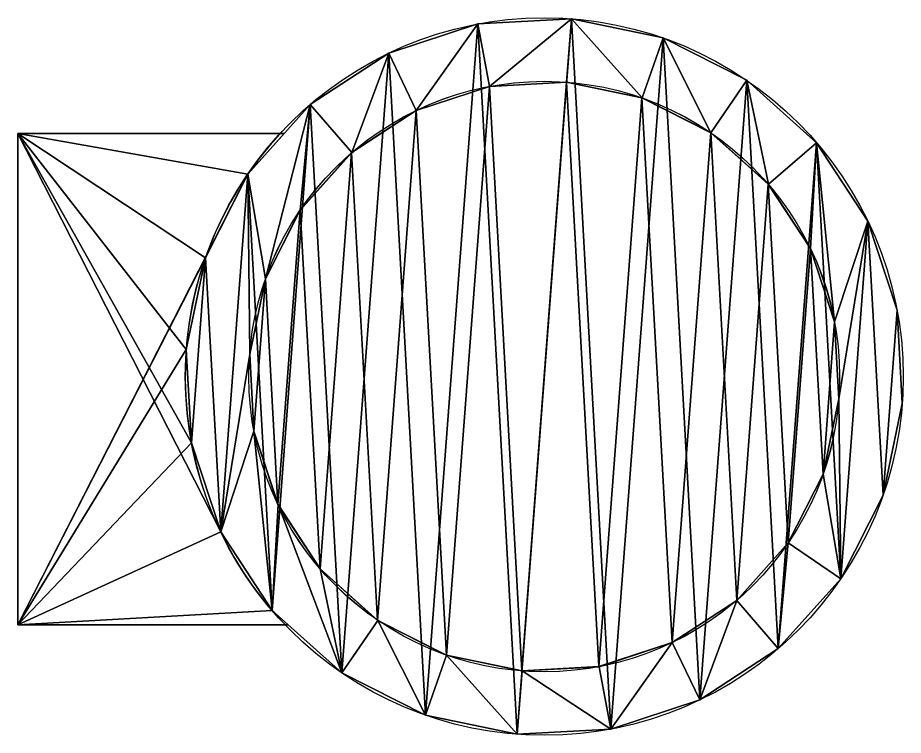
# Model space of a CAD drawing. Extents: x 0.1 to 12.5, y 0 to 2.5.
# Drawn here: x 11.347 to 12.465, y 1.637 to 2.543 of the extents above; entities that cross this region are included whole.
import ezdxf

# ---------------------------------------------------------------- set-up
doc = ezdxf.new("R2010")
doc.units = 0
doc.header["$MEASUREMENT"] = 0
doc.layers.get('0').update_dxf_attribs({"linetype": 'CONTINUOUS'})

# ---------------------------------------------------------------- blocks, each defined once
blk = doc.blocks.new('SEAT')
for p, q in [((0.3679, 0.8971, 0.3834), (0.3679, 0.8971, -0.0169)), ((0.486, 0.9036, 0.3834), (0.486, 0.9036, -0.0169)), ((0.6017, 0.8794, 0.3834), (0.6017, 0.8794, -0.0169)), ((0.2555, 0.8602, 0.3834), (0.2555, 0.8602, -0.0169)), ((0.3827, 0.8182, 0.3844), (0.3826, 0.8182, 0.252)), ((0.4799, 0.8236, 0.3844), (0.4798, 0.8236, 0.252)), ((0.7073, 0.826, 0.3834), (0.7073, 0.826, -0.0169)), ((0.1565, 0.7954, 0.3834), (0.1565, 0.7954, -0.0169)), ((0.5752, 0.8036, 0.3844), (0.5751, 0.8037, 0.252)), ((0.2903, 0.7878, 0.3844), (0.2902, 0.7878, 0.252)), ((0.662, 0.7597, 0.3834), (0.6619, 0.7598, 0.251)), ((0.7954, 0.7471, 0.3834), (0.7954, 0.7471, -0.0169)), ((0.2088, 0.7346, 0.3844), (0.2087, 0.7346, 0.252)), ((0.0776, 0.7073, 0.3834), (0.0776, 0.7073, -0.0169)), ((0.7346, 0.6948, 0.3834), (0.7345, 0.6948, 0.251)), ((0.1439, 0.662, 0.3844), (0.1438, 0.6621, 0.252)), ((0.8602, 0.6481, 0.3834), (0.8602, 0.6481, -0.0169)), ((0.7878, 0.6134, 0.3844), (0.7877, 0.6134, 0.252)), ((0.0242, 0.6017, 0.3834), (0.0242, 0.6017, -0.0169)), ((0.1, 0.5752, 0.3844), (0.0999, 0.5752, 0.252)), ((0.8971, 0.5358, 0.3834), (0.8971, 0.5358, -0.0169)), ((0.8182, 0.5209, 0.3844), (0.8181, 0.5209, 0.252)), ((0, 0.486, 0.3834), (0, 0.486, -0.0169)), ((0.08, 0.4799, 0.3844), (0.08, 0.4799, 0.252)), ((0.8236, 0.4237, 0.3844), (0.8235, 0.4237, 0.252)), ((0.9036, 0.4177, 0.3834), (0.9036, 0.4177, -0.0169)), ((0.0854, 0.3827, 0.3844), (0.0853, 0.3828, 0.252)), ((0.0066, 0.3679, 0.3834), (0.0066, 0.3679, -0.0169)), ((0.8036, 0.3285, 0.3844), (0.8036, 0.3285, 0.252)), ((0.8794, 0.3019, 0.3834), (0.8794, 0.3019, -0.0169)), ((0.1158, 0.2903, 0.3844), (0.1157, 0.2903, 0.252)), ((0.0435, 0.2555, 0.3834), (0.0435, 0.2555, -0.0169)), ((0.7597, 0.2416, 0.3834), (0.7596, 0.2416, 0.251)), ((0.1691, 0.2088, 0.3844), (0.169, 0.2088, 0.252)), ((0.826, 0.1963, 0.3834), (0.826, 0.1963, -0.0169)), ((0.6948, 0.1691, 0.3834), (0.6947, 0.1691, 0.251)), ((0.1082, 0.1565, 0.3834), (0.1082, 0.1565, -0.0169)), ((0.2416, 0.1439, 0.3844), (0.2415, 0.1439, 0.252)), ((0.6134, 0.1158, 0.3834), (0.6133, 0.1158, 0.251)), ((0.7471, 0.1082, 0.3834), (0.7471, 0.1082, -0.0169)), ((0.3285, 0.1, 0.3844), (0.3284, 0.1, 0.252)), ((0.4237, 0.08, 0.3844), (0.4236, 0.0801, 0.252)), ((0.5209, 0.0854, 0.3844), (0.5208, 0.0855, 0.252)), ((0.1963, 0.0776, 0.3834), (0.1963, 0.0776, -0.0169)), ((0.6481, 0.0435, 0.3834), (0.6481, 0.0435, -0.0169)), ((0.3019, 0.0242, 0.3834), (0.3019, 0.0242, -0.0169)), ((0.4177, 0, 0.3834), (0.4177, 0, -0.0169)), ((0.5358, 0.0066, 0.3834), (0.5358, 0.0066, -0.0169))]:
    blk.add_line(p, q)
for centre, radius in [((0.4518, 0.4518, -0.0169), 0.4531), ((0.4518, 0.4518, 0.3834), 0.4531), ((0.4517, 0.4518, 0.251), 0.3728), ((0.4518, 0.4518, 0.3834), 0.3728)]:
    blk.add_circle(centre, radius)
mesh = blk.add_polyface()
corners = [(0.0242, 0.6017, -0.0169), (0.0066, 0.3679, -0.0169), (0, 0.486, -0.0169), (0.0435, 0.2555, -0.0169), (0.0776, 0.7073, -0.0169), (0.1082, 0.1565, -0.0169), (0.1565, 0.7954, -0.0169), (0.1963, 0.0776, -0.0169), (0.2555, 0.8602, -0.0169), (0.3019, 0.0242, -0.0169), (0.3679, 0.8971, -0.0169), (0.4177, 0, -0.0169), (0.486, 0.9036, -0.0169), (0.5358, 0.0066, -0.0169), (0.6017, 0.8794, -0.0169), (0.6481, 0.0435, -0.0169), (0.7073, 0.826, -0.0169), (0.7471, 0.1082, -0.0169), (0.7954, 0.7471, -0.0169), (0.826, 0.1963, -0.0169), (0.8602, 0.6481, -0.0169), (0.8794, 0.3019, -0.0169), (0.8971, 0.5358, -0.0169), (0.9036, 0.4177, -0.0169)]
mesh.append_faces([[corners[k] for k in face] for face in [(0, 1, 2), (21, 22, 23)]], dxfattribs={"vtx0": -1})
mesh.append_faces([[corners[k] for k in face] for face in [(1, 0, 3), (3, 4, 5), (5, 6, 7), (7, 8, 9), (9, 10, 11), (11, 12, 13), (13, 14, 15), (15, 16, 17), (17, 18, 19), (19, 20, 21)]], dxfattribs={"vtx0": -1, "vtx1": -1})
mesh.append_faces([[corners[k] for k in face] for face in [(3, 0, 4), (5, 4, 6), (7, 6, 8), (9, 8, 10), (11, 10, 12), (13, 12, 14), (15, 14, 16), (17, 16, 18), (19, 18, 20), (21, 20, 22)]], dxfattribs={"vtx0": -1, "vtx2": -1})
mesh = blk.add_polyface()
corners = [(0.0066, 0.3679, 0.3834), (0.0242, 0.6017, 0.3834), (0, 0.486, 0.3834), (0.0435, 0.2555, 0.3834), (0.0776, 0.7073, 0.3834), (0.08, 0.4799, 0.3844), (0.0854, 0.3827, 0.3844), (0.1082, 0.1565, 0.3834), (0.1158, 0.2903, 0.3844), (0.1963, 0.0776, 0.3834), (0.1691, 0.2088, 0.3844), (0.2416, 0.1439, 0.3844), (0.3019, 0.0242, 0.3834), (0.3285, 0.1, 0.3844), (0.4177, 0, 0.3834), (0.4237, 0.08, 0.3844), (0.5358, 0.0066, 0.3834), (0.5209, 0.0854, 0.3844), (0.6134, 0.1158, 0.3834), (0.6481, 0.0435, 0.3834), (0.6948, 0.1691, 0.3834), (0.7471, 0.1082, 0.3834), (0.7597, 0.2416, 0.3834), (0.826, 0.1963, 0.3834), (0.8036, 0.3285, 0.3844), (0.8236, 0.4237, 0.3844), (0.1, 0.5752, 0.3844), (0.1565, 0.7954, 0.3834), (0.1439, 0.662, 0.3844), (0.2088, 0.7346, 0.3844), (0.2555, 0.8602, 0.3834), (0.2903, 0.7878, 0.3844), (0.3679, 0.8971, 0.3834), (0.3827, 0.8182, 0.3844), (0.486, 0.9036, 0.3834), (0.4799, 0.8236, 0.3844), (0.5752, 0.8036, 0.3844), (0.6017, 0.8794, 0.3834), (0.662, 0.7597, 0.3834), (0.7073, 0.826, 0.3834), (0.7346, 0.6948, 0.3834), (0.7954, 0.7471, 0.3834), (0.7878, 0.6134, 0.3844), (0.8182, 0.5209, 0.3844), (0.8602, 0.6481, 0.3834), (0.8794, 0.3019, 0.3834), (0.8971, 0.5358, 0.3834), (0.9036, 0.4177, 0.3834)]
mesh.append_faces([[corners[k] for k in face] for face in [(0, 1, 2), (46, 45, 47)]], dxfattribs={"vtx0": -1})
mesh.append_faces([[corners[k] for k in face] for face in [(1, 3, 4), (5, 3, 6), (6, 7, 8), (8, 9, 10), (10, 9, 11), (11, 12, 13), (13, 14, 15), (15, 16, 17), (17, 16, 18), (18, 19, 20), (20, 21, 22), (22, 23, 24), (24, 23, 25), (4, 26, 27), (26, 4, 5), (27, 29, 30), (30, 31, 32), (32, 33, 34), (34, 36, 37), (37, 38, 39), (39, 40, 41), (41, 43, 44), (44, 45, 46)]], dxfattribs={"vtx0": -1, "vtx1": -1})
mesh.append_faces([[corners[k] for k in face] for face in [(4, 3, 5), (44, 25, 23)]], dxfattribs={"vtx0": -1, "vtx1": -1, "vtx2": -1})
mesh.append_faces([[corners[k] for k in face] for face in [(1, 0, 3), (6, 3, 7), (8, 7, 9), (11, 9, 12), (13, 12, 14), (15, 14, 16), (18, 16, 19), (20, 19, 21), (22, 21, 23), (27, 26, 28), (27, 28, 29), (30, 29, 31), (32, 31, 33), (34, 33, 35), (34, 35, 36), (37, 36, 38), (39, 38, 40), (41, 40, 42), (41, 42, 43), (44, 43, 25), (44, 23, 45)]], dxfattribs={"vtx0": -1, "vtx2": -1})
mesh = blk.add_polyface()
corners = [(0.2555, 0.8602, 0.3834), (0.3679, 0.8971, -0.0169), (0.2555, 0.8602, -0.0169), (0.3679, 0.8971, 0.3834)]
mesh.append_faces([[corners[k] for k in face] for face in [(0, 1, 2), (1, 0, 3)]], dxfattribs={"vtx0": -1})
mesh = blk.add_polyface()
corners = [(0.3679, 0.8971, 0.3834), (0.486, 0.9036, -0.0169), (0.3679, 0.8971, -0.0169), (0.486, 0.9036, 0.3834)]
mesh.append_faces([[corners[k] for k in face] for face in [(0, 1, 2), (1, 0, 3)]], dxfattribs={"vtx0": -1})
mesh = blk.add_polyface()
corners = [(0.486, 0.9036, 0.3834), (0.6017, 0.8794, -0.0169), (0.486, 0.9036, -0.0169), (0.6017, 0.8794, 0.3834)]
mesh.append_faces([[corners[k] for k in face] for face in [(0, 1, 2), (1, 0, 3)]], dxfattribs={"vtx0": -1})
mesh = blk.add_polyface()
corners = [(0.6017, 0.8794, 0.3834), (0.7073, 0.826, -0.0169), (0.6017, 0.8794, -0.0169), (0.7073, 0.826, 0.3834)]
mesh.append_faces([[corners[k] for k in face] for face in [(0, 1, 2), (1, 0, 3)]], dxfattribs={"vtx0": -1})
mesh = blk.add_polyface()
corners = [(0.1565, 0.7954, 0.3834), (0.2555, 0.8602, -0.0169), (0.1565, 0.7954, -0.0169), (0.2555, 0.8602, 0.3834)]
mesh.append_faces([[corners[k] for k in face] for face in [(0, 1, 2), (1, 0, 3)]], dxfattribs={"vtx0": -1})
mesh = blk.add_polyface()
corners = [(0.0853, 0.3828, 0.252), (0.0999, 0.5752, 0.252), (0.08, 0.4799, 0.252), (0.1157, 0.2903, 0.252), (0.1438, 0.6621, 0.252), (0.169, 0.2088, 0.252), (0.2087, 0.7346, 0.252), (0.2415, 0.1439, 0.252), (0.2902, 0.7878, 0.252), (0.3284, 0.1, 0.252), (0.3826, 0.8182, 0.252), (0.4236, 0.0801, 0.252), (0.4798, 0.8236, 0.252), (0.5208, 0.0855, 0.252), (0.5751, 0.8037, 0.252), (0.6133, 0.1158, 0.251), (0.6619, 0.7598, 0.251), (0.6947, 0.1691, 0.251), (0.7345, 0.6948, 0.251), (0.7596, 0.2416, 0.251), (0.7877, 0.6134, 0.252), (0.8036, 0.3285, 0.252), (0.8181, 0.5209, 0.252), (0.8235, 0.4237, 0.252)]
mesh.append_faces([[corners[k] for k in face] for face in [(0, 1, 2), (22, 21, 23)]], dxfattribs={"vtx0": -1})
mesh.append_faces([[corners[k] for k in face] for face in [(1, 3, 4), (4, 5, 6), (6, 7, 8), (8, 9, 10), (10, 11, 12), (12, 13, 14), (14, 15, 16), (16, 17, 18), (18, 19, 20), (20, 21, 22)]], dxfattribs={"vtx0": -1, "vtx1": -1})
mesh.append_faces([[corners[k] for k in face] for face in [(1, 0, 3), (4, 3, 5), (6, 5, 7), (8, 7, 9), (10, 9, 11), (12, 11, 13), (14, 13, 15), (16, 15, 17), (18, 17, 19), (20, 19, 21)]], dxfattribs={"vtx0": -1, "vtx2": -1})
mesh = blk.add_polyface()
corners = [(0.3827, 0.8182, 0.3844), (0.2902, 0.7878, 0.252), (0.3826, 0.8182, 0.252), (0.2903, 0.7878, 0.3844)]
mesh.append_faces([[corners[k] for k in face] for face in [(0, 1, 2), (1, 0, 3)]], dxfattribs={"vtx0": -1})
mesh = blk.add_polyface()
corners = [(0.4799, 0.8236, 0.3844), (0.3826, 0.8182, 0.252), (0.4798, 0.8236, 0.252), (0.3827, 0.8182, 0.3844)]
mesh.append_faces([[corners[k] for k in face] for face in [(0, 1, 2), (1, 0, 3)]], dxfattribs={"vtx0": -1})
mesh = blk.add_polyface()
corners = [(0.5752, 0.8036, 0.3844), (0.4798, 0.8236, 0.252), (0.5751, 0.8037, 0.252), (0.4799, 0.8236, 0.3844)]
mesh.append_faces([[corners[k] for k in face] for face in [(0, 1, 2), (1, 0, 3)]], dxfattribs={"vtx0": -1})
mesh = blk.add_polyface()
corners = [(0.7073, 0.826, 0.3834), (0.7954, 0.7471, -0.0169), (0.7073, 0.826, -0.0169), (0.7954, 0.7471, 0.3834)]
mesh.append_faces([[corners[k] for k in face] for face in [(0, 1, 2), (1, 0, 3)]], dxfattribs={"vtx0": -1})
mesh = blk.add_polyface()
corners = [(0.1565, 0.7954, 0.3834), (0.0776, 0.7073, -0.0169), (0.0776, 0.7073, 0.3834), (0.1565, 0.7954, -0.0169)]
mesh.append_faces([[corners[k] for k in face] for face in [(0, 1, 2), (1, 0, 3)]], dxfattribs={"vtx0": -1})
mesh = blk.add_polyface()
corners = [(0.662, 0.7597, 0.3834), (0.5751, 0.8037, 0.252), (0.6619, 0.7598, 0.251), (0.5752, 0.8036, 0.3844)]
mesh.append_faces([[corners[k] for k in face] for face in [(0, 1, 2), (1, 0, 3)]], dxfattribs={"vtx0": -1})
mesh = blk.add_polyface()
corners = [(0.2903, 0.7878, 0.3844), (0.2087, 0.7346, 0.252), (0.2902, 0.7878, 0.252), (0.2088, 0.7346, 0.3844)]
mesh.append_faces([[corners[k] for k in face] for face in [(0, 1, 2), (1, 0, 3)]], dxfattribs={"vtx0": -1})
mesh = blk.add_polyface()
corners = [(0.7346, 0.6948, 0.3834), (0.6619, 0.7598, 0.251), (0.7345, 0.6948, 0.251), (0.662, 0.7597, 0.3834)]
mesh.append_faces([[corners[k] for k in face] for face in [(0, 1, 2), (1, 0, 3)]], dxfattribs={"vtx0": -1})
mesh = blk.add_polyface()
corners = [(0.7954, 0.7471, -0.0169), (0.8602, 0.6481, 0.3834), (0.8602, 0.6481, -0.0169), (0.7954, 0.7471, 0.3834)]
mesh.append_faces([[corners[k] for k in face] for face in [(0, 1, 2), (1, 0, 3)]], dxfattribs={"vtx0": -1})
mesh = blk.add_polyface()
corners = [(0.1438, 0.6621, 0.252), (0.2088, 0.7346, 0.3844), (0.1439, 0.662, 0.3844), (0.2087, 0.7346, 0.252)]
mesh.append_faces([[corners[k] for k in face] for face in [(0, 1, 2), (1, 0, 3)]], dxfattribs={"vtx0": -1})
mesh = blk.add_polyface()
corners = [(0.0776, 0.7073, 0.3834), (0.0242, 0.6017, -0.0169), (0.0242, 0.6017, 0.3834), (0.0776, 0.7073, -0.0169)]
mesh.append_faces([[corners[k] for k in face] for face in [(0, 1, 2), (1, 0, 3)]], dxfattribs={"vtx0": -1})
mesh = blk.add_polyface()
corners = [(0.7346, 0.6948, 0.3834), (0.7877, 0.6134, 0.252), (0.7878, 0.6134, 0.3844), (0.7345, 0.6948, 0.251)]
mesh.append_faces([[corners[k] for k in face] for face in [(0, 1, 2), (1, 0, 3)]], dxfattribs={"vtx0": -1})
mesh = blk.add_polyface()
corners = [(0.0999, 0.5752, 0.252), (0.1439, 0.662, 0.3844), (0.1, 0.5752, 0.3844), (0.1438, 0.6621, 0.252)]
mesh.append_faces([[corners[k] for k in face] for face in [(0, 1, 2), (1, 0, 3)]], dxfattribs={"vtx0": -1})
mesh = blk.add_polyface()
corners = [(0.8602, 0.6481, -0.0169), (0.8971, 0.5358, 0.3834), (0.8971, 0.5358, -0.0169), (0.8602, 0.6481, 0.3834)]
mesh.append_faces([[corners[k] for k in face] for face in [(0, 1, 2), (1, 0, 3)]], dxfattribs={"vtx0": -1})
mesh = blk.add_polyface()
corners = [(0.7878, 0.6134, 0.3844), (0.8181, 0.5209, 0.252), (0.8182, 0.5209, 0.3844), (0.7877, 0.6134, 0.252)]
mesh.append_faces([[corners[k] for k in face] for face in [(0, 1, 2), (1, 0, 3)]], dxfattribs={"vtx0": -1})
mesh = blk.add_polyface()
corners = [(0.0242, 0.6017, 0.3834), (0, 0.486, -0.0169), (0, 0.486, 0.3834), (0.0242, 0.6017, -0.0169)]
mesh.append_faces([[corners[k] for k in face] for face in [(0, 1, 2), (1, 0, 3)]], dxfattribs={"vtx0": -1})
mesh = blk.add_polyface()
corners = [(0.08, 0.4799, 0.252), (0.1, 0.5752, 0.3844), (0.08, 0.4799, 0.3844), (0.0999, 0.5752, 0.252)]
mesh.append_faces([[corners[k] for k in face] for face in [(0, 1, 2), (1, 0, 3)]], dxfattribs={"vtx0": -1})
mesh = blk.add_polyface()
corners = [(0.8971, 0.5358, -0.0169), (0.9036, 0.4177, 0.3834), (0.9036, 0.4177, -0.0169), (0.8971, 0.5358, 0.3834)]
mesh.append_faces([[corners[k] for k in face] for face in [(0, 1, 2), (1, 0, 3)]], dxfattribs={"vtx0": -1})
mesh = blk.add_polyface()
corners = [(0.8182, 0.5209, 0.3844), (0.8235, 0.4237, 0.252), (0.8236, 0.4237, 0.3844), (0.8181, 0.5209, 0.252)]
mesh.append_faces([[corners[k] for k in face] for face in [(0, 1, 2), (1, 0, 3)]], dxfattribs={"vtx0": -1})
mesh = blk.add_polyface()
corners = [(0, 0.486, 0.3834), (0.0066, 0.3679, -0.0169), (0.0066, 0.3679, 0.3834), (0, 0.486, -0.0169)]
mesh.append_faces([[corners[k] for k in face] for face in [(0, 1, 2), (1, 0, 3)]], dxfattribs={"vtx0": -1})
mesh = blk.add_polyface()
corners = [(0.0853, 0.3828, 0.252), (0.08, 0.4799, 0.3844), (0.0854, 0.3827, 0.3844), (0.08, 0.4799, 0.252)]
mesh.append_faces([[corners[k] for k in face] for face in [(0, 1, 2), (1, 0, 3)]], dxfattribs={"vtx0": -1})
mesh = blk.add_polyface()
corners = [(0.8236, 0.4237, 0.3844), (0.8036, 0.3285, 0.252), (0.8036, 0.3285, 0.3844), (0.8235, 0.4237, 0.252)]
mesh.append_faces([[corners[k] for k in face] for face in [(0, 1, 2), (1, 0, 3)]], dxfattribs={"vtx0": -1})
mesh = blk.add_polyface()
corners = [(0.9036, 0.4177, -0.0169), (0.8794, 0.3019, 0.3834), (0.8794, 0.3019, -0.0169), (0.9036, 0.4177, 0.3834)]
mesh.append_faces([[corners[k] for k in face] for face in [(0, 1, 2), (1, 0, 3)]], dxfattribs={"vtx0": -1})
mesh = blk.add_polyface()
corners = [(0.1157, 0.2903, 0.252), (0.0854, 0.3827, 0.3844), (0.1158, 0.2903, 0.3844), (0.0853, 0.3828, 0.252)]
mesh.append_faces([[corners[k] for k in face] for face in [(0, 1, 2), (1, 0, 3)]], dxfattribs={"vtx0": -1})
mesh = blk.add_polyface()
corners = [(0.0066, 0.3679, 0.3834), (0.0435, 0.2555, -0.0169), (0.0435, 0.2555, 0.3834), (0.0066, 0.3679, -0.0169)]
mesh.append_faces([[corners[k] for k in face] for face in [(0, 1, 2), (1, 0, 3)]], dxfattribs={"vtx0": -1})
mesh = blk.add_polyface()
corners = [(0.8036, 0.3285, 0.3844), (0.7596, 0.2416, 0.251), (0.7597, 0.2416, 0.3834), (0.8036, 0.3285, 0.252)]
mesh.append_faces([[corners[k] for k in face] for face in [(0, 1, 2), (1, 0, 3)]], dxfattribs={"vtx0": -1})
mesh = blk.add_polyface()
corners = [(0.8794, 0.3019, -0.0169), (0.826, 0.1963, 0.3834), (0.826, 0.1963, -0.0169), (0.8794, 0.3019, 0.3834)]
mesh.append_faces([[corners[k] for k in face] for face in [(0, 1, 2), (1, 0, 3)]], dxfattribs={"vtx0": -1})
mesh = blk.add_polyface()
corners = [(0.169, 0.2088, 0.252), (0.1158, 0.2903, 0.3844), (0.1691, 0.2088, 0.3844), (0.1157, 0.2903, 0.252)]
mesh.append_faces([[corners[k] for k in face] for face in [(0, 1, 2), (1, 0, 3)]], dxfattribs={"vtx0": -1})
mesh = blk.add_polyface()
corners = [(0.0435, 0.2555, 0.3834), (0.1082, 0.1565, -0.0169), (0.1082, 0.1565, 0.3834), (0.0435, 0.2555, -0.0169)]
mesh.append_faces([[corners[k] for k in face] for face in [(0, 1, 2), (1, 0, 3)]], dxfattribs={"vtx0": -1})
mesh = blk.add_polyface()
corners = [(0.7597, 0.2416, 0.3834), (0.6947, 0.1691, 0.251), (0.6948, 0.1691, 0.3834), (0.7596, 0.2416, 0.251)]
mesh.append_faces([[corners[k] for k in face] for face in [(0, 1, 2), (1, 0, 3)]], dxfattribs={"vtx0": -1})
mesh = blk.add_polyface()
corners = [(0.1691, 0.2088, 0.3844), (0.2415, 0.1439, 0.252), (0.169, 0.2088, 0.252), (0.2416, 0.1439, 0.3844)]
mesh.append_faces([[corners[k] for k in face] for face in [(0, 1, 2), (1, 0, 3)]], dxfattribs={"vtx0": -1})
mesh = blk.add_polyface()
corners = [(0.826, 0.1963, -0.0169), (0.7471, 0.1082, 0.3834), (0.7471, 0.1082, -0.0169), (0.826, 0.1963, 0.3834)]
mesh.append_faces([[corners[k] for k in face] for face in [(0, 1, 2), (1, 0, 3)]], dxfattribs={"vtx0": -1})
mesh = blk.add_polyface()
corners = [(0.6134, 0.1158, 0.3834), (0.6947, 0.1691, 0.251), (0.6133, 0.1158, 0.251), (0.6948, 0.1691, 0.3834)]
mesh.append_faces([[corners[k] for k in face] for face in [(0, 1, 2), (1, 0, 3)]], dxfattribs={"vtx0": -1})
mesh = blk.add_polyface()
corners = [(0.1963, 0.0776, 0.3834), (0.1082, 0.1565, -0.0169), (0.1963, 0.0776, -0.0169), (0.1082, 0.1565, 0.3834)]
mesh.append_faces([[corners[k] for k in face] for face in [(0, 1, 2), (1, 0, 3)]], dxfattribs={"vtx0": -1})
mesh = blk.add_polyface()
corners = [(0.2416, 0.1439, 0.3844), (0.3284, 0.1, 0.252), (0.2415, 0.1439, 0.252), (0.3285, 0.1, 0.3844)]
mesh.append_faces([[corners[k] for k in face] for face in [(0, 1, 2), (1, 0, 3)]], dxfattribs={"vtx0": -1})
mesh = blk.add_polyface()
corners = [(0.5208, 0.0855, 0.252), (0.6134, 0.1158, 0.3834), (0.6133, 0.1158, 0.251), (0.5209, 0.0854, 0.3844)]
mesh.append_faces([[corners[k] for k in face] for face in [(0, 1, 2), (1, 0, 3)]], dxfattribs={"vtx0": -1})
mesh = blk.add_polyface()
corners = [(0.7471, 0.1082, 0.3834), (0.6481, 0.0435, -0.0169), (0.7471, 0.1082, -0.0169), (0.6481, 0.0435, 0.3834)]
mesh.append_faces([[corners[k] for k in face] for face in [(0, 1, 2), (1, 0, 3)]], dxfattribs={"vtx0": -1})
mesh = blk.add_polyface()
corners = [(0.3285, 0.1, 0.3844), (0.4236, 0.0801, 0.252), (0.3284, 0.1, 0.252), (0.4237, 0.08, 0.3844)]
mesh.append_faces([[corners[k] for k in face] for face in [(0, 1, 2), (1, 0, 3)]], dxfattribs={"vtx0": -1})
mesh = blk.add_polyface()
corners = [(0.4237, 0.08, 0.3844), (0.5208, 0.0855, 0.252), (0.4236, 0.0801, 0.252), (0.5209, 0.0854, 0.3844)]
mesh.append_faces([[corners[k] for k in face] for face in [(0, 1, 2), (1, 0, 3)]], dxfattribs={"vtx0": -1})
mesh = blk.add_polyface()
corners = [(0.3019, 0.0242, 0.3834), (0.1963, 0.0776, -0.0169), (0.3019, 0.0242, -0.0169), (0.1963, 0.0776, 0.3834)]
mesh.append_faces([[corners[k] for k in face] for face in [(0, 1, 2), (1, 0, 3)]], dxfattribs={"vtx0": -1})
mesh = blk.add_polyface()
corners = [(0.6481, 0.0435, 0.3834), (0.5358, 0.0066, -0.0169), (0.6481, 0.0435, -0.0169), (0.5358, 0.0066, 0.3834)]
mesh.append_faces([[corners[k] for k in face] for face in [(0, 1, 2), (1, 0, 3)]], dxfattribs={"vtx0": -1})
mesh = blk.add_polyface()
corners = [(0.4177, 0, 0.3834), (0.3019, 0.0242, -0.0169), (0.4177, 0, -0.0169), (0.3019, 0.0242, 0.3834)]
mesh.append_faces([[corners[k] for k in face] for face in [(0, 1, 2), (1, 0, 3)]], dxfattribs={"vtx0": -1})
mesh = blk.add_polyface()
corners = [(0.5358, 0.0066, 0.3834), (0.4177, 0, -0.0169), (0.5358, 0.0066, -0.0169), (0.4177, 0, 0.3834)]
mesh.append_faces([[corners[k] for k in face] for face in [(0, 1, 2), (1, 0, 3)]], dxfattribs={"vtx0": -1})
blk = doc.blocks.new('DIFFERENCE')
for p, q in [((0, 0.6203), (0.3363, 0.6203)), ((0, 0), (0, 0.6203)), ((0, 0, 0.4003), (0, 0.6203, 0.4003)), ((0, 0.6203, 0.4003), (0.3363, 0.6203, 0.4003)), ((0, 0.6203, 0.4003), (0, 0.6203)), ((0.2904, 0.569, 0.4003), (0.3363, 0.6203, 0.4003)), ((0.3363, 0.6203, 0.4003), (0.3363, 0.6203)), ((0.237, 0.4635, 0.4003), (0.2904, 0.569, 0.4003)), ((0.2904, 0.569, 0.4003), (0.2904, 0.569)), ((0.2128, 0.3477, 0.4003), (0.237, 0.4635, 0.4003)), ((0.237, 0.4635, 0.4003), (0.237, 0.4635)), ((0.2194, 0.2296, 0.4003), (0.2128, 0.3477, 0.4003)), ((0.2128, 0.3477, 0.4003), (0.2128, 0.3477)), ((0.2194, 0.2296, 0.4003), (0.2194, 0.2296)), ((0.2563, 0.1172, 0.4003), (0.2194, 0.2296, 0.4003)), ((0.2563, 0.1172, 0.4003), (0.2563, 0.1172)), ((0.321, 0.0182, 0.4003), (0.2563, 0.1172, 0.4003)), ((0.3413, 0, 0.4003), (0.321, 0.0182, 0.4003)), ((0.321, 0.0182, 0.4003), (0.321, 0.0182)), ((0.3413, 0), (0, 0)), ((0, 0, 0.4003), (0, 0)), ((0.3413, 0, 0.4003), (0, 0, 0.4003)), ((0.3413, 0), (0.3413, 0, 0.4003))]:
    blk.add_line(p, q)
blk.add_arc((0.6646, 0.3135), 0.4531, 136.9454, 224.1235)
mesh = blk.add_polyface()
corners = [(0, 0.6203), (0.2904, 0.569), (0, 0), (0.3363, 0.6203), (0.237, 0.4635), (0.2128, 0.3477), (0.321, 0.0182), (0.3413, 0), (0.2563, 0.1172), (0.2194, 0.2296)]
mesh.append_faces([[corners[k] for k in face] for face in [(1, 0, 3), (2, 6, 7)]], dxfattribs={"vtx0": -1})
mesh.append_faces([[corners[k] for k in face] for face in [(0, 1, 2), (6, 2, 8), (8, 2, 9), (9, 2, 5)]], dxfattribs={"vtx0": -1, "vtx1": -1})
mesh.append_faces([[corners[k] for k in face] for face in [(2, 1, 4), (2, 4, 5)]], dxfattribs={"vtx0": -1, "vtx2": -1})
mesh = blk.add_polyface()
corners = [(0, 0, 0.4003), (0.2563, 0.1172, 0.4003), (0, 0.6203, 0.4003), (0.321, 0.0182, 0.4003), (0.3413, 0, 0.4003), (0.2194, 0.2296, 0.4003), (0.2128, 0.3477, 0.4003), (0.2904, 0.569, 0.4003), (0.3363, 0.6203, 0.4003), (0.237, 0.4635, 0.4003)]
mesh.append_faces([[corners[k] for k in face] for face in [(3, 0, 4), (2, 7, 8)]], dxfattribs={"vtx0": -1})
mesh.append_faces([[corners[k] for k in face] for face in [(0, 1, 2), (1, 0, 3), (7, 2, 9), (9, 2, 6)]], dxfattribs={"vtx0": -1, "vtx1": -1})
mesh.append_faces([[corners[k] for k in face] for face in [(2, 1, 5), (2, 5, 6)]], dxfattribs={"vtx0": -1, "vtx2": -1})
mesh = blk.add_polyface()
corners = [(0, 0.6203, 0.4003), (0, 0), (0, 0, 0.4003), (0, 0.6203)]
mesh.append_faces([[corners[k] for k in face] for face in [(0, 1, 2), (1, 0, 3)]], dxfattribs={"vtx0": -1})
mesh = blk.add_polyface()
corners = [(0, 0.6203), (0.3363, 0.6203, 0.4003), (0.3363, 0.6203), (0, 0.6203, 0.4003)]
mesh.append_faces([[corners[k] for k in face] for face in [(0, 1, 2), (1, 0, 3)]], dxfattribs={"vtx0": -1})
mesh = blk.add_polyface()
corners = [(0.3363, 0.6203), (0.2904, 0.569, 0.4003), (0.2904, 0.569), (0.3363, 0.6203, 0.4003)]
mesh.append_faces([[corners[k] for k in face] for face in [(0, 1, 2), (1, 0, 3)]], dxfattribs={"vtx0": -1})
mesh = blk.add_polyface()
corners = [(0.237, 0.4635), (0.2904, 0.569, 0.4003), (0.237, 0.4635, 0.4003), (0.2904, 0.569)]
mesh.append_faces([[corners[k] for k in face] for face in [(0, 1, 2), (1, 0, 3)]], dxfattribs={"vtx0": -1})
mesh = blk.add_polyface()
corners = [(0.237, 0.4635), (0.2128, 0.3477, 0.4003), (0.2128, 0.3477), (0.237, 0.4635, 0.4003)]
mesh.append_faces([[corners[k] for k in face] for face in [(0, 1, 2), (1, 0, 3)]], dxfattribs={"vtx0": -1})
mesh = blk.add_polyface()
corners = [(0.2128, 0.3477), (0.2194, 0.2296, 0.4003), (0.2194, 0.2296), (0.2128, 0.3477, 0.4003)]
mesh.append_faces([[corners[k] for k in face] for face in [(0, 1, 2), (1, 0, 3)]], dxfattribs={"vtx0": -1})
mesh = blk.add_polyface()
corners = [(0.2194, 0.2296), (0.2563, 0.1172, 0.4003), (0.2563, 0.1172), (0.2194, 0.2296, 0.4003)]
mesh.append_faces([[corners[k] for k in face] for face in [(0, 1, 2), (1, 0, 3)]], dxfattribs={"vtx0": -1})
mesh = blk.add_polyface()
corners = [(0.321, 0.0182), (0.2563, 0.1172, 0.4003), (0.321, 0.0182, 0.4003), (0.2563, 0.1172)]
mesh.append_faces([[corners[k] for k in face] for face in [(0, 1, 2), (1, 0, 3)]], dxfattribs={"vtx0": -1})
mesh = blk.add_polyface()
corners = [(0.321, 0.0182, 0.4003), (0.3413, 0), (0.321, 0.0182), (0.3413, 0, 0.4003)]
mesh.append_faces([[corners[k] for k in face] for face in [(0, 1, 2), (1, 0, 3)]], dxfattribs={"vtx0": -1})
mesh = blk.add_polyface()
corners = [(0.3413, 0, 0.4003), (0, 0), (0.3413, 0), (0, 0, 0.4003)]
mesh.append_faces([[corners[k] for k in face] for face in [(0, 1, 2), (1, 0, 3)]], dxfattribs={"vtx0": -1})

msp = doc.modelspace()

# ---------------------------------------------------------------- block references
for name, p in [('SEAT', (11.5599, 1.6384)), ('DIFFERENCE', (11.3471, 1.7767, -0.0169))]:
    msp.add_blockref(name, p)

doc.saveas('drawing.dxf')
